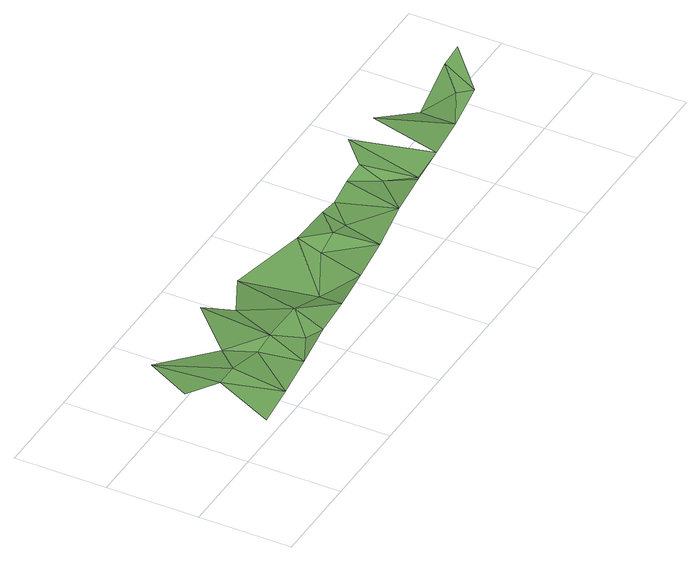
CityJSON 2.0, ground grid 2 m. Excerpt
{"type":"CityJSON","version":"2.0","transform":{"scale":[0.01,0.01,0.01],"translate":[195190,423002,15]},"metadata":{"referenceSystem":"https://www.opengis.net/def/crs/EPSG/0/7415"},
"CityObjects":{
"plantcover1":{"type":"PlantCover","attributes":{"3df_class":"Forest","bgt_fysiekvoorkomen":"groenvoorziening","bgt_status":"bestaand","identificatienamespace":"NL.IMGeo","begroeidterreindeeloptalud":"true","relatievehoogteligging":0,"aantal_punten":0},"geometry":[{"type":"MultiSurface","lod":"1","boundaries":[[[0,1,2]],[[3,4,0]],[[3,0,5]],[[2,5,0]],[[5,6,3]],[[7,5,2]],[[5,7,6]],[[8,7,2]],[[6,7,9]],[[7,8,9]],[[10,6,9]],[[9,8,11]],[[11,8,12]],[[10,9,13]],[[14,9,11]],[[13,9,14]],[[14,11,12]],[[14,12,15]],[[13,14,16]],[[17,14,15]],[[14,17,16]],[[15,18,17]],[[17,19,16]],[[17,18,20]],[[19,17,20]],[[20,18,21]],[[22,19,20]],[[22,20,21]],[[23,19,22]],[[22,21,24]],[[22,24,23]],[[25,24,21]],[[26,23,24]],[[25,26,24]],[[27,26,25]],[[27,25,28]],[[28,25,29]],[[30,27,28]],[[31,28,29]],[[31,30,28]],[[32,30,31]],[[33,31,29]],[[33,32,31]],[[34,35,33]],[[36,35,34]],[[36,34,37]],[[37,34,38]],[[36,37,39]],[[39,37,38]],[[40,39,38]]]}]}
},
"vertices":[
[127,128,88],[106,18,51],[206,30,49],[127,278,77],[77,178,76],[177,128,88],[227,178,80],[277,128,61],[306,43,49],[327,128,69],[327,278,81],[377,78,46],[406,55,55],[377,228,59],[427,128,66],[505,67,47],[477,278,45],[527,128,27],[605,80,43],[627,228,66],[627,178,48],[705,92,47],[677,178,63],[727,228,60],[727,178,47],[805,104,62],[777,228,51],[827,228,68],[877,178,54],[905,116,61],[877,228,76],[927,128,47],[927,278,84],[1004,129,55],[1104,141,52],[1027,278,69],[1125,228,35],[1175,178,67],[1204,153,63],[1225,228,85],[1275,228,92]
]}
